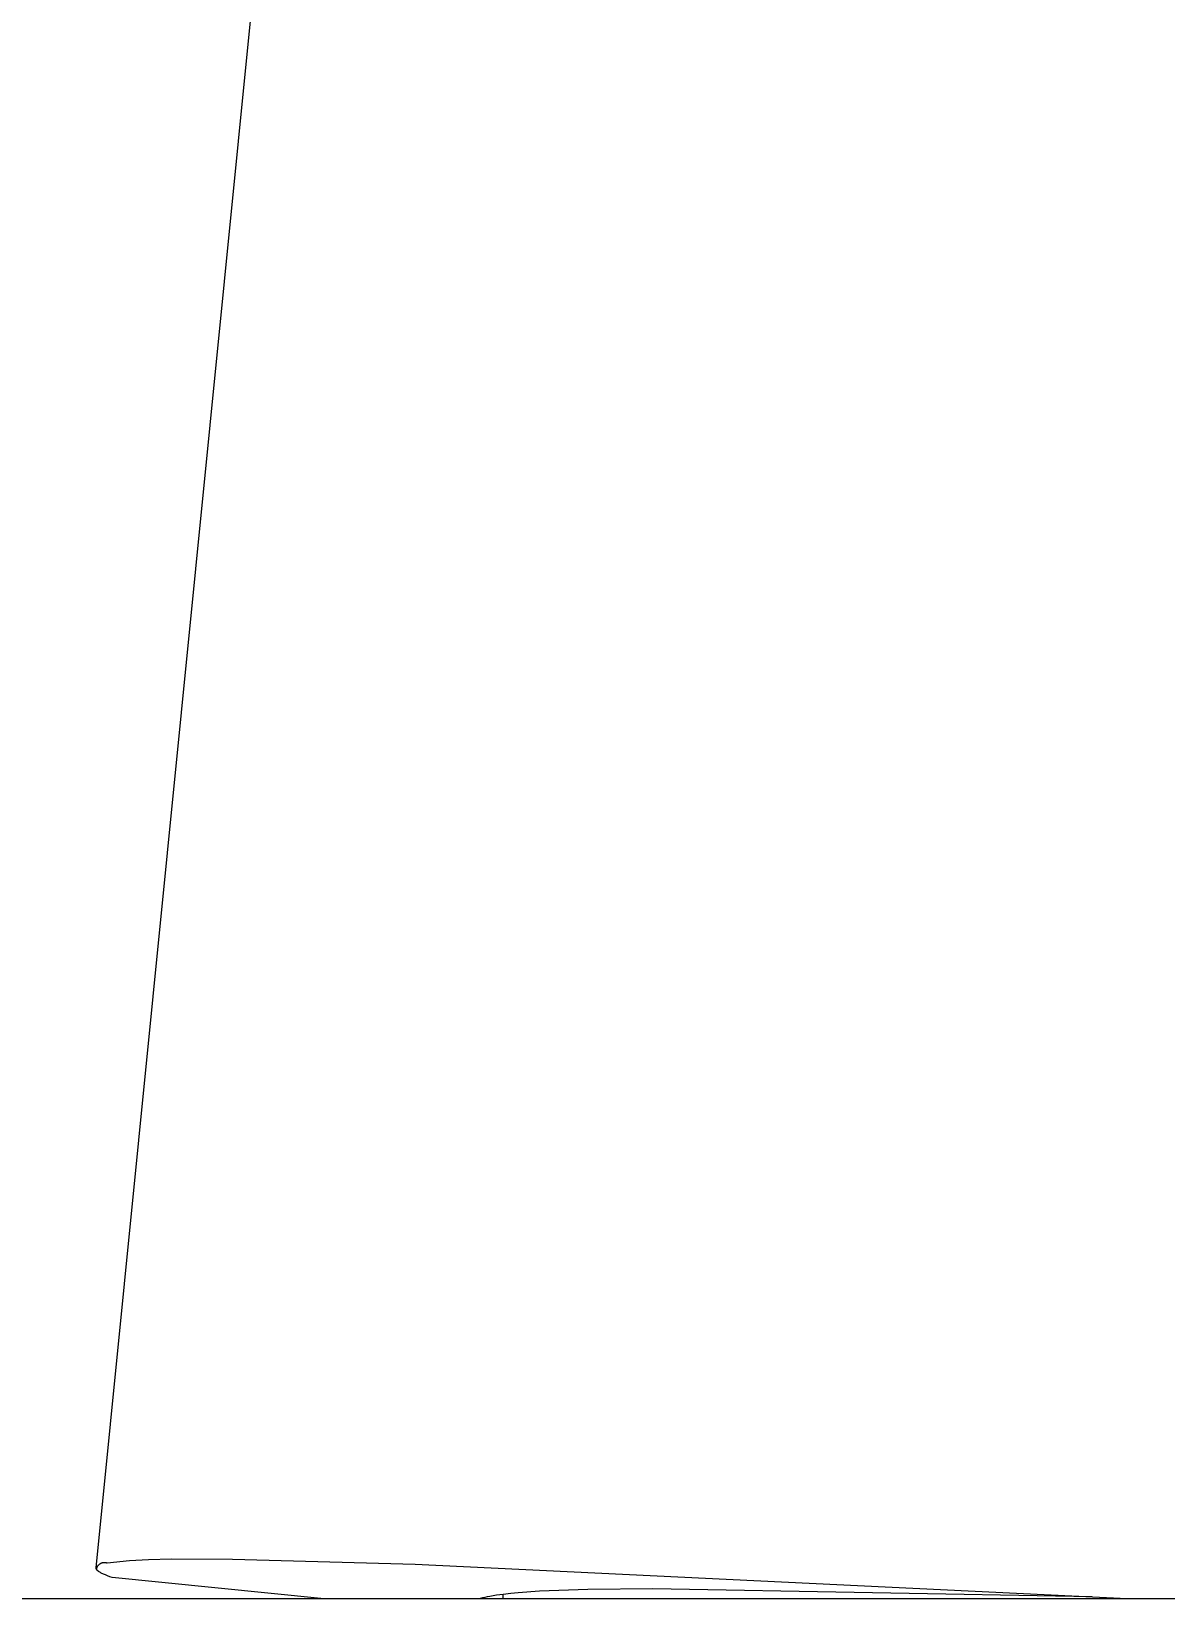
# Model space of a CAD drawing. Header units: millimetres. Extents: x -279 to 4999, y 61 to 3536.
# Drawn here: x 3827.32 to 3851.47, y 2822.36 to 2855.73 of the extents above; entities that cross this region are included whole.
import ezdxf

# ---------------------------------------------------------------- set-up
doc = ezdxf.new("R2010")
doc.units = ezdxf.units.MM
doc.layers.add('ZANO_R', color=7, linetype='Continuous', lineweight=0)
doc.layers.add('ZANO_W', color=1, linetype='Continuous', lineweight=0)
doc.styles.add('Arial', font='arial.ttf')
doc.styles.get("Standard").update_dxf_attribs({"font": 'ARIALUNI.TTF'})
doc.dimstyles.new('pl i ang', dxfattribs={"dimtxt": 50, "dimasz": 50, "dimexe": 1.25, "dimexo": 0.625, "dimgap": 10, "dimtad": 1, "dimtoh": 1, "dimtxsty": 'Standard', "dimcen": 2.5, "dimclrd": 1, "dimclre": 1, "dimclrt": 1, "dimadec": 0, "dimazin": 0, "dimtfac": 1, "dimtmove": 0, "dimatfit": 3, "dimfxl": 1, "dimarcsym": 1})

# ---------------------------------------------------------------- blocks, each defined once
blk = doc.blocks.new('*D420')
at = {"layer": 'ZANO_W', "color": 1, "lineweight": -2}
blk.add_arc((3828.638, 2822.362), 150.809, 99.55169, 164.75824, dxfattribs=at)
at = {"layer": 'ZANO_W', "color": 1}
for points in [[(3803.838, 2964.418), (3803.389, 2977.744), (3843.59, 2972.429)], [(3676.526, 2862.893), (3689.741, 2861.125), (3677.829, 2822.362)]]:
    blk.add_solid(points, dxfattribs=at)
at = {"layer": 'ZANO_W', "color": 1, "insert": (3706.832, 2956.908), "char_height": 40, "attachment_point": 5, "rotation": 42.155, "style": 'Arial'}
blk.add_mtext('96%%d', dxfattribs=at)

msp = doc.modelspace()

# ---------------------------------------------------------------- linework, layer by layer
at = {"layer": 'ZANO_R'}
for p, q in [((3828.704, 2823.021), (3872.521, 3262.782)), ((3828.705, 2823.018), (3828.705, 2823.019)), ((3828.705, 2823.019), (3828.706, 2823.019)), ((3828.705, 2823.017), (3828.705, 2823.018)), ((3828.705, 2823.016), (3828.705, 2823.017)), ((3828.705, 2823.015), (3828.705, 2823.016)), ((3828.705, 2823.014), (3828.705, 2823.015)), ((3828.705, 2823.013), (3828.705, 2823.014)), ((3828.705, 2823.014), (3828.705, 2823.014)), ((3828.705, 2823.012), (3828.705, 2823.013)), ((3828.705, 2823.011), (3828.705, 2823.012)), ((3828.705, 2823.01), (3828.705, 2823.011)), ((3828.705, 2823.009), (3828.705, 2823.01)), ((3828.705, 2823.008), (3828.705, 2823.009)), ((3828.705, 2823.009), (3828.705, 2823.009)), ((3828.705, 2823.007), (3828.705, 2823.008)), ((3828.705, 2823.006), (3828.705, 2823.007)), ((3828.705, 2823.005), (3828.705, 2823.006)), ((3828.705, 2823.004), (3828.705, 2823.005)), ((3828.705, 2823.003), (3828.705, 2823.004)), ((3828.705, 2823.004), (3828.705, 2823.004)), ((3828.705, 2823.002), (3828.705, 2823.003)), ((3828.705, 2823.001), (3828.705, 2823.002)), ((3828.706, 2823), (3828.705, 2823.001)), ((3828.706, 2823.022), (3828.707, 2823.023)), ((3828.706, 2823.021), (3828.706, 2823.022)), ((3828.706, 2823.02), (3828.706, 2823.021)), ((3828.706, 2823.019), (3828.706, 2823.02)), ((3828.706, 2822.999), (3828.706, 2823)), ((3828.706, 2822.998), (3828.706, 2822.999)), ((3828.706, 2822.999), (3828.706, 2822.999)), ((3828.707, 2822.997), (3828.706, 2822.998)), ((3828.707, 2823.024), (3828.708, 2823.025)), ((3828.707, 2823.023), (3828.707, 2823.024)), ((3828.707, 2823.023), (3828.707, 2823.023)), ((3828.707, 2822.996), (3828.707, 2822.997)), ((3828.707, 2822.995), (3828.707, 2822.996)), ((3828.708, 2822.993), (3828.707, 2822.995)), ((3828.708, 2823.026), (3828.708, 2823.027)), ((3828.708, 2823.027), (3828.709, 2823.027)), ((3828.708, 2823.025), (3828.708, 2823.026)), ((3828.709, 2822.992), (3828.708, 2822.993)), ((3828.709, 2823.029), (3828.71, 2823.03)), ((3828.709, 2823.028), (3828.709, 2823.029)), ((3828.709, 2823.027), (3828.709, 2823.028)), ((3828.709, 2822.99), (3828.709, 2822.992)), ((3828.71, 2822.988), (3828.709, 2822.99)), ((3828.71, 2823.03), (3828.71, 2823.031)), ((3828.71, 2823.031), (3828.711, 2823.031)), ((3828.711, 2822.986), (3828.71, 2822.988)), ((3828.711, 2823.031), (3828.712, 2823.033)), ((3828.712, 2822.985), (3828.711, 2822.986)), ((3828.712, 2823.033), (3828.713, 2823.034)), ((3828.712, 2822.982), (3828.713, 2822.988)), ((3828.713, 2822.983), (3828.712, 2822.985)), ((3828.713, 2823.034), (3828.714, 2823.036)), ((3828.713, 2822.988), (3828.714, 2822.993)), ((3828.714, 2822.981), (3828.713, 2822.983)), ((3828.714, 2823.036), (3828.715, 2823.038)), ((3828.714, 2822.993), (3828.715, 2822.999)), ((3828.716, 2822.979), (3828.714, 2822.981)), ((3828.715, 2823.038), (3828.716, 2823.039)), ((3828.715, 2822.999), (3828.716, 2823.005)), ((3828.716, 2823.039), (3828.718, 2823.041)), ((3828.716, 2823.005), (3828.717, 2823.01)), ((3828.717, 2822.977), (3828.716, 2822.979)), ((3828.717, 2823.01), (3828.719, 2823.016)), ((3828.718, 2822.976), (3828.717, 2822.977)), ((3828.718, 2823.041), (3828.719, 2823.042)), ((3828.72, 2822.974), (3828.718, 2822.976)), ((3828.719, 2823.042), (3828.72, 2823.044)), ((3828.719, 2823.016), (3828.721, 2823.021)), ((3828.72, 2823.044), (3828.722, 2823.045)), ((3828.721, 2822.972), (3828.72, 2822.974)), ((3828.721, 2823.021), (3828.723, 2823.027)), ((3828.723, 2822.97), (3828.721, 2822.972)), ((3828.722, 2823.045), (3828.724, 2823.047)), ((3828.723, 2823.027), (3828.725, 2823.032)), ((3828.724, 2822.968), (3828.723, 2822.97)), ((3828.724, 2823.047), (3828.725, 2823.048)), ((3828.726, 2822.967), (3828.724, 2822.968)), ((3828.725, 2823.048), (3828.727, 2823.05)), ((3828.725, 2823.032), (3828.727, 2823.037)), ((3828.728, 2822.965), (3828.726, 2822.967)), ((3828.727, 2823.05), (3828.729, 2823.051)), ((3828.727, 2823.037), (3828.73, 2823.042)), ((3828.73, 2822.963), (3828.728, 2822.965)), ((3828.729, 2823.051), (3828.731, 2823.053)), ((3828.73, 2823.042), (3828.732, 2823.047)), ((3828.734, 2822.959), (3828.73, 2822.963)), ((3828.731, 2823.053), (3828.733, 2823.054)), ((3828.732, 2823.047), (3828.735, 2823.052)), ((3828.733, 2823.054), (3828.735, 2823.056)), ((3828.738, 2822.955), (3828.734, 2822.959)), ((3828.735, 2823.052), (3828.738, 2823.057)), ((3828.738, 2823.057), (3828.741, 2823.062)), ((3828.742, 2822.952), (3828.738, 2822.955)), ((3828.741, 2823.062), (3828.745, 2823.067)), ((3828.747, 2822.948), (3828.742, 2822.952)), ((3828.745, 2823.067), (3828.748, 2823.071)), ((3828.752, 2822.944), (3828.747, 2822.948)), ((3828.748, 2823.071), (3828.752, 2823.076)), ((3828.752, 2823.076), (3828.756, 2823.08)), ((3828.757, 2822.94), (3828.752, 2822.944)), ((3828.756, 2823.08), (3828.76, 2823.084)), ((3828.763, 2822.936), (3828.757, 2822.94)), ((3828.76, 2823.084), (3828.764, 2823.088)), ((3828.769, 2822.932), (3828.763, 2822.936)), ((3828.764, 2823.088), (3828.768, 2823.092)), ((3828.768, 2823.092), (3828.772, 2823.096)), ((3828.781, 2822.924), (3828.769, 2822.932)), ((3828.772, 2823.096), (3828.777, 2823.099)), ((3828.777, 2823.099), (3828.782, 2823.103)), ((3828.795, 2822.916), (3828.781, 2822.924)), ((3828.782, 2823.103), (3828.786, 2823.106)), ((3828.786, 2823.106), (3828.791, 2823.109)), ((3828.791, 2823.109), (3828.796, 2823.112)), ((3828.81, 2822.908), (3828.795, 2822.916)), ((3828.796, 2823.112), (3828.801, 2823.115)), ((3828.801, 2823.115), (3828.806, 2823.118)), ((3828.806, 2823.118), (3828.811, 2823.12)), ((3828.826, 2822.9), (3828.81, 2822.908)), ((3828.811, 2823.12), (3828.817, 2823.122)), ((3828.817, 2823.122), (3828.822, 2823.124)), ((3828.822, 2823.124), (3828.827, 2823.126)), ((3828.843, 2822.892), (3828.826, 2822.9)), ((3828.827, 2823.126), (3828.833, 2823.128)), ((3828.833, 2823.128), (3828.839, 2823.129)), ((3828.839, 2823.129), (3828.844, 2823.131)), ((3828.861, 2822.883), (3828.843, 2822.892)), ((3828.844, 2823.131), (3828.85, 2823.132)), ((3828.85, 2823.132), (3828.855, 2823.133)), ((3828.855, 2823.133), (3828.861, 2823.133)), ((3828.861, 2823.133), (3828.867, 2823.134)), ((3828.867, 2823.134), (3828.873, 2823.134)), ((3828.873, 2823.134), (3828.878, 2823.134)), ((3828.878, 2823.134), (3828.884, 2823.134)), ((3828.884, 2823.134), (3828.89, 2823.134)), ((3828.89, 2823.134), (3828.896, 2823.134)), ((3828.896, 2823.134), (3828.901, 2823.133)), ((3828.901, 2823.133), (3828.907, 2823.132)), ((3828.907, 2823.132), (3828.913, 2823.131)), ((3828.913, 2823.131), (3828.918, 2823.13)), ((3828.918, 2823.13), (3828.924, 2823.128)), ((3828.924, 2823.128), (3828.929, 2823.127)), ((3828.929, 2823.127), (3828.935, 2823.125)), ((3828.935, 2823.125), (3828.94, 2823.123)), ((3828.94, 2823.123), (3829.413, 2823.176)), ((3829.413, 2823.176), (3829.817, 2823.197)), ((3829.817, 2823.197), (3830.309, 2823.208)), ((3830.309, 2823.208), (3831.609, 2823.206)), ((3831.609, 2823.206), (3835.497, 2823.096)), ((3835.497, 2823.096), (3850.648, 2822.363)), ((3828.901, 2822.866), (3828.861, 2822.883)), ((3828.945, 2822.848), (3828.901, 2822.866)), ((3828.994, 2822.83), (3828.945, 2822.848)), ((3829.047, 2822.811), (3828.994, 2822.83)), ((3833.487, 2822.362), (3829.047, 2822.811)), ((3839.167, 2822.557), (3838.137, 2822.518)), ((3840.55, 2822.574), (3839.167, 2822.557)), ((3849.902, 2822.401), (3840.55, 2822.574)), ((3774.483, 2822.362), (4574.483, 2822.362)), ((3836.926, 2822.377), (3836.874, 2822.362)), ((3836.978, 2822.389), (3836.926, 2822.377)), ((3837.03, 2822.401), (3836.978, 2822.389)), ((3837.083, 2822.411), (3837.03, 2822.401)), ((3837.154, 2822.424), (3837.083, 2822.411)), ((3837.225, 2822.435), (3837.154, 2822.424)), ((3837.369, 2822.454), (3837.225, 2822.435)), ((3837.364, 2822.362), (3837.364, 2822.453)), ((3837.529, 2822.472), (3837.369, 2822.454)), ((3837.689, 2822.487), (3837.529, 2822.472)), ((3838.137, 2822.518), (3837.689, 2822.487))]:
    msp.add_line(p, q, dxfattribs=at)
msp.add_lwpolyline([(-183.016, 2822.362), (4693.278, 2822.362)], dxfattribs=at)

# ---------------------------------------------------------------- dimensions: what is measured, and where the dimension line sits
at = {"layer": 'ZANO_W'}
dim = msp.add_angular_dim_2l(base=(3762.039, 2957.67), line1=((-183.016, 2822.362), (4693.278, 2822.362)), line2=((3828.704, 2823.021), (3872.521, 3262.782)), dimstyle='pl i ang', override={"dimtxt": 40, "dimasz": 40, "dimexe": 10, "dimexo": 10, "dimtoh": 0, "dimdec": 0, "dimtxsty": 'Arial', "dimtdec": 0, "dimtmove": 1}, dxfattribs=at)
dim.commit()
dim.dimension.update_dxf_attribs({"geometry": '*D420', "text_midpoint": (3706.832, 2956.908)})

doc.saveas('drawing.dxf')
